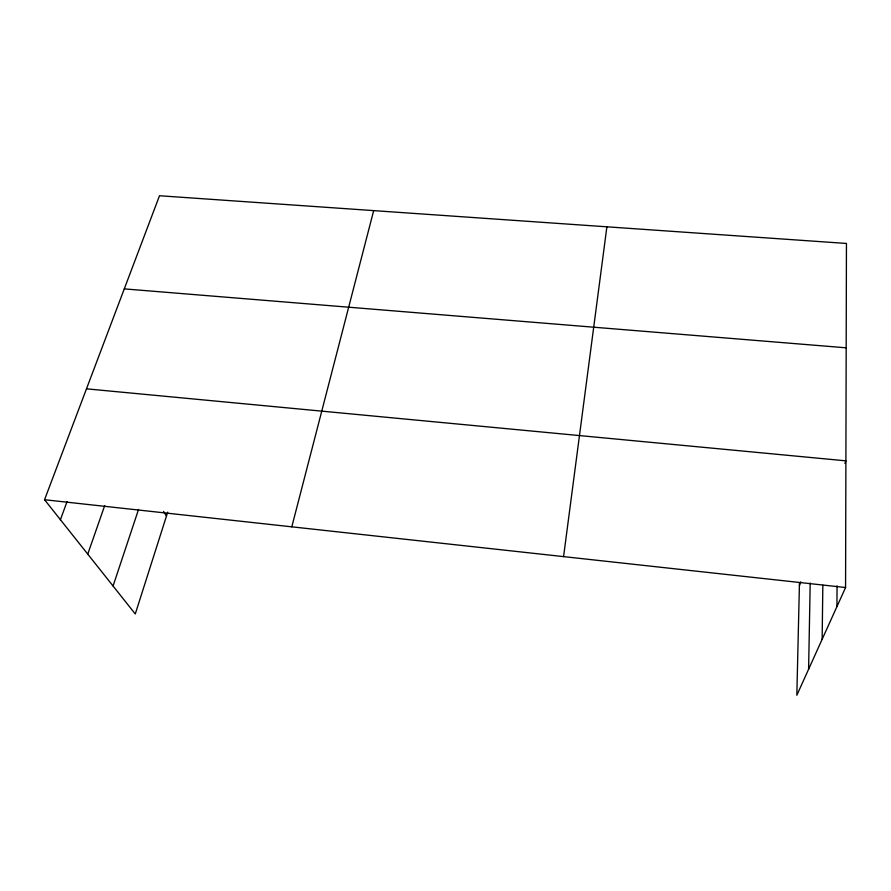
<?xml version="1.0" encoding="UTF-8"?>
<svg xmlns="http://www.w3.org/2000/svg" width="891" height="891" viewBox="0 0 891 891"><rect width="100%" height="100%" fill="white"/><g stroke="black" fill="none" stroke-linecap="round" stroke-linejoin="round"><path stroke-width="1.34" d="M799.461 582.903L796.832 695.258L845.57 587.525L846.45 243.455L159.5 195.742L44.55 499.728L135.276 613.977L167.72 512.136M836.927 606.626L837.061 585.866M822.148 639.293L822.838 585.231M808.605 669.23L810.197 583.037M563.569 556.619L606.894 226.815M291.803 526.826L373.685 210.621M113.068 586.011L138.539 509.452M87.752 554.135L104.692 505.598M60.41 519.709L67.081 501.533M799.394 585.665L800.809 581.868M844.924 463.409L845.893 460.836L86.483 388.832M124.272 288.884L846.183 347.813M44.55 499.728L845.57 587.525M163.543 511.412L166.461 516.056"/></g></svg>
